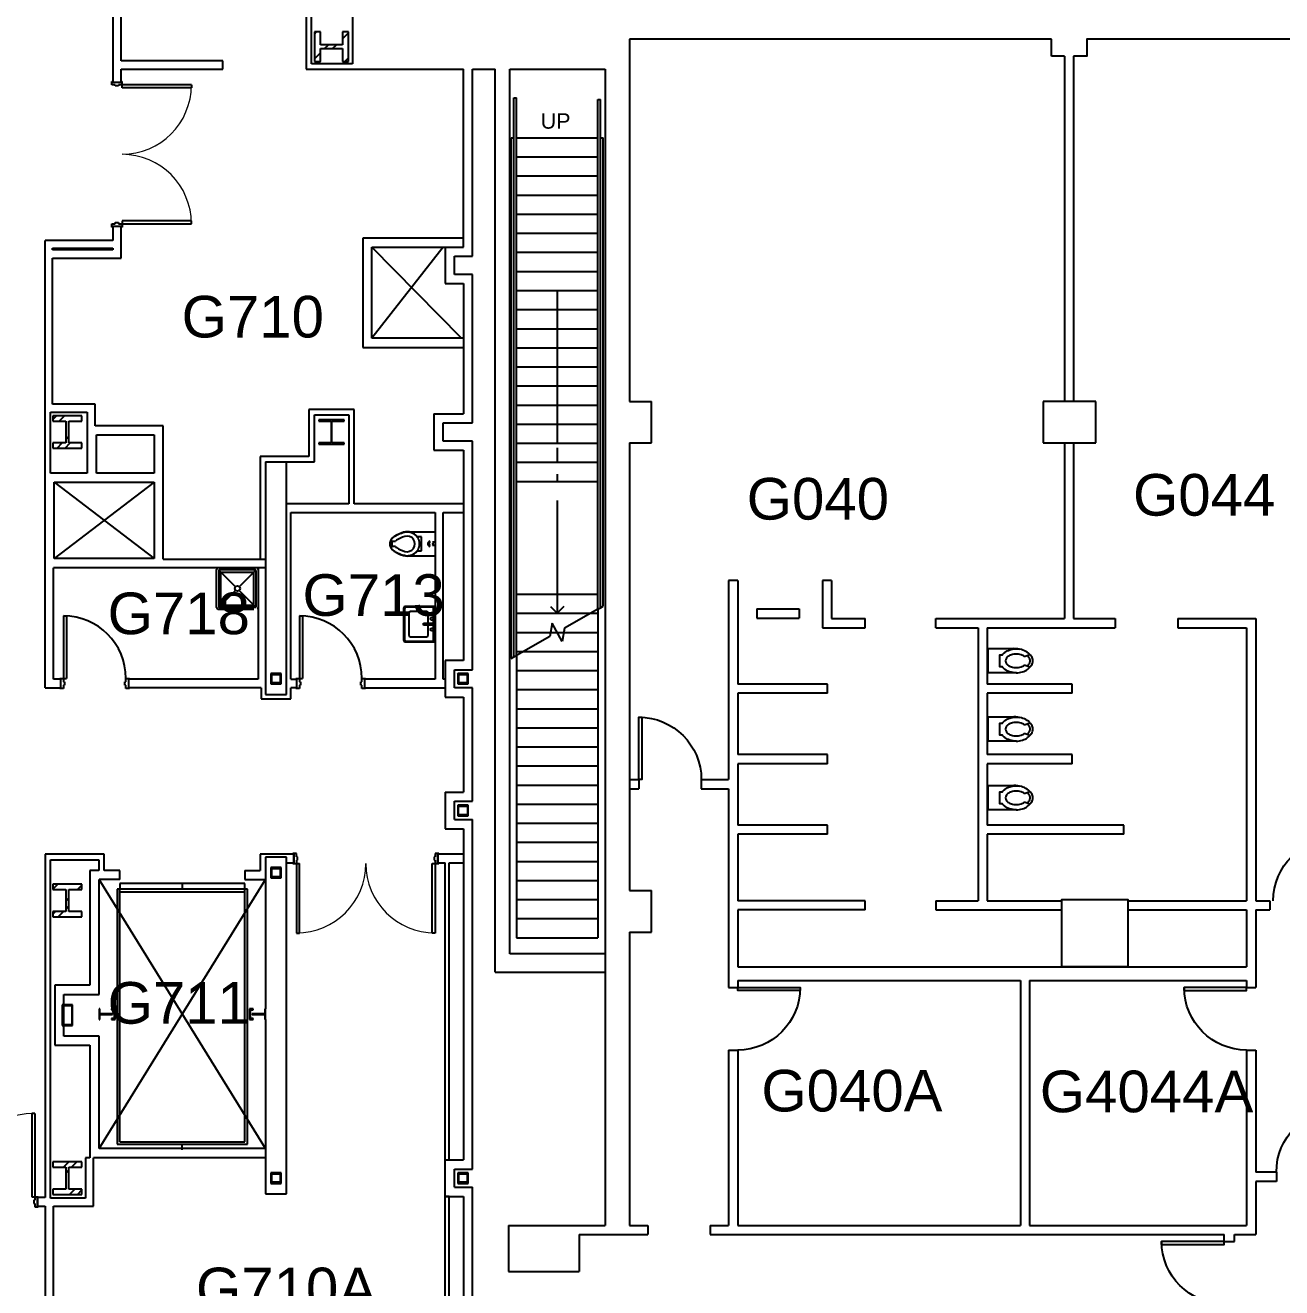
# Model space of a CAD drawing. Header units: inches. Extents: x -115 to 5677, y -261 to 4726.
# Drawn here: x 2094 to 2818, y 3264 to 3991 of the extents above; entities that cross this region are included whole.
import ezdxf

# ---------------------------------------------------------------- set-up
doc = ezdxf.new("R2010")
doc.units = ezdxf.units.IN
doc.header["$LTSCALE"] = 96
doc.header["$MEASUREMENT"] = 0
doc.layers.get('0').update_dxf_attribs({"linetype": 'CONTINUOUS'})
for name, color, linetype in [('A-ANNO-ROOM', 4, 'CONTINUOUS'), ('A-ANNO-TEXT', 4, 'CONTINUOUS'), ('A-COLS', 5, 'CONTINUOUS'), ('A-DOOR', 2, 'CONTINUOUS'), ('A-FLOR-EVTR', 1, 'CONTINUOUS'), ('A-FLOR-HRAL', 1, 'CONTINUOUS'), ('A-FLOR-PFIX', 2, 'CONTINUOUS'), ('A-FLOR-STRS', 2, 'CONTINUOUS'), ('A-SHAFT', 1, 'CONTINUOUS'), ('A-WALL-FULL', 6, 'CONTINUOUS')]:
    doc.layers.add(name, color=color, linetype=linetype)
doc.styles.add('AE-102i$0$Arial', font='arial.ttf', dxfattribs={"height": 8.851796})
doc.styles.add('ARIAL', font='arial.ttf')

# ---------------------------------------------------------------- blocks, each defined once
blk = doc.blocks.new('WC')
for p, q in [((-2.504894, -21.068753), (-2.504894, -21.068753)), ((-3.603083, -23.831759), (-3.603083, -23.831759))]:
    blk.add_line(p, q)
for points in [[(-6.93083, -16.399601, -0.022673), (-7, -14.875), (-7, 0), (-3.020761, 0), (0, 0), (3.020761, 0), (7, 0), (7, -14.875)], [(-6.937926, -16.211212, -0.074934), (-6.387938, -12.562014, -0.085426), (-4.920528, -9.670474, -0.066386), (-3.550098, -8.264603), (-3.550098, -6.711212), (3.449902, -6.711212), (3.449902, -8.264603, -0.066386), (4.820333, -9.670474, -0.085426), (6.287743, -12.562014, -0.111314), (6.709134, -17.991061)], [(3.991504, -23.722377, -0.562484), (3.158962, -23.529526), (2.424162, -21.300368, -0.238976), (2.492058, -20.853364, 0.08035), (3.421006, -18.976205, 0.074934), (3.837731, -16.211212, 0.074934), (3.421006, -13.446218, 0.085426), (2.414145, -11.462194, 0.066386), (1.597345, -10.624271, 0.330534), (-1.69754, -10.624271, 0.066386), (-2.51434, -11.462194, 0.085426), (-3.521201, -13.446218, 0.074934), (-3.937926, -16.211212, 0.074934), (-3.521201, -18.976205, 0.08035), (-2.592253, -20.853364, -0.238976), (-2.524357, -21.300368), (-3.250575, -23.503493, -0.549653), (-4.069149, -23.710095)], [(0, -25.75, 0.143932), (2.498761, -25.015482, 0.107177), (4.949747, -22.564786, 0.077997), (6.431696, -19.212481, 0.065232), (7, -14.875)], [(-4.023967, -23.748064, 0.06085), (-2.498761, -25.015482, 0.143932), (0, -25.75)], [(-2.976493, -22.67201, 0.063273), (-1.687041, -23.754089, 0.143932), (0, -24.25)], [(0, -24.25, 0.143932), (1.687041, -23.754089, 0.059203), (2.902316, -22.750942)]]:
    blk.add_lwpolyline(points, format="xyb")
for centre, radius, start, end in [((5.443363, -16.211212), 12.38129, 180, 197.141641), ((2.746106, -17.043143), 9.558648, 197.141641, 216.672481), ((1.035634, -18.316811), 7.426057, 216.672481, 226.574161)]:
    blk.add_arc(centre, radius, start, end)
blk = doc.blocks.new('*U15')
for p, q in [((0, 0), (0, 0)), ((-36, 0), (-36, 0))]:
    blk.add_line(p, q)
blk.add_lwpolyline([(0, 0), (0, -36), (-1.75, -36), (-1.75, 0)], close=True)
blk.add_arc((0, 0), 36, 180, 270)
blk = doc.blocks.new('*U19')
for p, q in [((0, 0), (0, 0)), ((-36, 0), (-36, 0))]:
    blk.add_line(p, q)
blk.add_lwpolyline([(0, 0), (0, 36), (-1.75, 36), (-1.75, 0)], close=True)
blk.add_arc((0, 0), 36, 90, 180)
blk = doc.blocks.new('*U33')
for p, q in [((0, 0), (0, 0)), ((-36, 0), (-36, 0))]:
    blk.add_line(p, q)
blk.add_lwpolyline([(0, 0), (0, -36), (-1.75, -36), (-1.75, 0)], close=True)
blk.add_arc((0, 0), 36, 180, 270)
blk = doc.blocks.new('*U20')
for p, q in [((0, 0), (0, 0)), ((36, 0), (36, 0))]:
    blk.add_line(p, q)
blk.add_lwpolyline([(0, 0), (0, -36), (1.75, -36), (1.75, 0)], close=True)
blk.add_arc((0, 0), 36, 270, 0)

msp = doc.modelspace()

# ---------------------------------------------------------------- hatches: boundary and pattern name
at = {"layer": 'A-COLS'}
h = msp.add_hatch(dxfattribs=at)
h.set_pattern_fill('FP_134', color=256, angle=-90, style=0, pattern_type=2)
h.set_pattern_definition([(45, (-0.0003, 0.75), (-9.503515, 9.503515), []), (45, (-0.0003, 15.15), (-9.503515, 9.503515), [])])
h.paths.add_polyline_path([(2280.38, 3970.58), (2280.38, 3987.58), (2276.88, 3987.58), (2276.88, 3980.17), (2264.28, 3980.17), (2264.28, 3987.58), (2260.78, 3987.58), (2260.78, 3970.58), (2264.28, 3970.58), (2264.28, 3977.98), (2276.88, 3977.98), (2276.88, 3970.58)], flags=0)
h = msp.add_hatch(dxfattribs=at)
h.set_pattern_fill('FP_125', color=256, style=0, pattern_type=2)
h.set_pattern_definition([(45, (-0.0003, 0.75), (-9.503515, 9.503515), []), (45, (-0.0003, 15.15), (-9.503515, 9.503515), [])])
h.paths.add_polyline_path([(2112.12, 3747.73), (2126.68, 3747.73), (2126.68, 3750.77), (2119.27, 3750.77), (2119.27, 3763.39), (2126.68, 3763.39), (2126.68, 3766.43), (2109.98, 3766.43), (2109.98, 3763.39), (2117.39, 3763.39), (2117.39, 3750.77), (2109.98, 3750.77), (2109.98, 3747.73), (2110.45, 3747.73)], flags=0)
h = msp.add_hatch(dxfattribs=at)
h.set_pattern_fill('FP_124', color=256, style=0, pattern_type=2)
h.set_pattern_definition([(45, (-0.0003, 0.75), (-9.503515, 9.503515), []), (45, (-0.0003, 15.15), (-9.503515, 9.503515), [])])
h.paths.add_polyline_path([(2109.98, 3477.73), (2126.68, 3477.73), (2126.68, 3480.77), (2119.27, 3480.77), (2119.27, 3493.39), (2126.68, 3493.39), (2126.68, 3496.43), (2109.98, 3496.43), (2109.98, 3493.39), (2117.39, 3493.39), (2117.39, 3480.77), (2109.98, 3480.77)], flags=0)
h = msp.add_hatch(dxfattribs=at)
h.set_pattern_fill('FP_131', color=256, style=0, pattern_type=2)
h.set_pattern_definition([(45, (-0.0003, 0.75), (-9.503515, 9.503515), []), (45, (-0.0003, 15.15), (-9.503515, 9.503515), [])])
h.paths.add_polyline_path([(2126.68, 3317.73), (2126.68, 3320.77), (2119.27, 3320.77), (2119.27, 3333.39), (2126.68, 3333.41), (2126.68, 3336.43), (2109.98, 3336.43), (2109.98, 3333.39), (2117.39, 3333.39), (2117.39, 3320.77), (2109.98, 3320.77), (2109.98, 3317.73), (2118.77, 3317.73)], flags=0)

# ---------------------------------------------------------------- linework, layer by layer
at = {"layer": 'A-ANNO-TEXT'}
for p, q in [((2400.58, 3838.61), (2400.58, 3750.61)), ((2400.58, 3747.86), (2400.58, 3739.61)), ((2400.58, 3732.74), (2400.58, 3728.61)), ((2400.58, 3717.61), (2400.58, 3652.61)), ((2396.69, 3656.5), (2400.58, 3652.61)), ((2404.47, 3656.5), (2400.58, 3652.61))]:
    msp.add_line(p, q, dxfattribs=at)
at = {"layer": 'A-COLS'}
for p, q in [((2264.28, 3987.58), (2260.78, 3987.58)), ((2260.78, 3987.58), (2260.78, 3970.58)), ((2264.28, 3980.17), (2264.28, 3987.58)), ((2280.38, 3987.58), (2276.88, 3987.58)), ((2276.88, 3987.58), (2276.88, 3980.17)), ((2280.38, 3970.58), (2280.38, 3987.58)), ((2276.88, 3980.17), (2264.28, 3980.17)), ((2264.28, 3970.58), (2264.28, 3977.98)), ((2264.28, 3977.98), (2276.88, 3977.98)), ((2276.88, 3977.98), (2276.88, 3970.58)), ((2260.78, 3970.58), (2264.28, 3970.58)), ((2276.88, 3970.58), (2280.38, 3970.58)), ((2126.68, 3766.43), (2109.98, 3766.43)), ((2109.98, 3766.43), (2109.98, 3763.39)), ((2109.98, 3763.39), (2117.39, 3763.39)), ((2117.39, 3763.39), (2117.39, 3750.77)), ((2119.27, 3750.77), (2119.27, 3763.39)), ((2119.27, 3763.39), (2126.68, 3763.39)), ((2126.68, 3763.39), (2126.68, 3766.43)), ((2277.84, 3764.09), (2263.32, 3764.09)), ((2263.32, 3764.09), (2263.32, 3763.38)), ((2263.32, 3763.38), (2270.36, 3763.38)), ((2265.68, 3763.38), (2266.39, 3764.09)), ((2270.36, 3763.38), (2270.36, 3750.78)), ((2270.8, 3750.78), (2270.8, 3763.38)), ((2270.8, 3763.38), (2277.84, 3763.38)), ((2277.84, 3763.38), (2277.84, 3764.09)), ((2117.39, 3750.77), (2109.98, 3750.77)), ((2109.98, 3750.77), (2109.98, 3747.73)), ((2109.98, 3747.73), (2126.68, 3747.73)), ((2126.68, 3750.77), (2119.27, 3750.77)), ((2126.68, 3747.73), (2126.68, 3750.77)), ((2270.36, 3750.78), (2263.32, 3750.78)), ((2263.32, 3750.78), (2263.32, 3750.07)), ((2263.32, 3750.07), (2277.84, 3750.07)), ((2266.77, 3750.07), (2267.48, 3750.78)), ((2270.36, 3753.66), (2270.8, 3754.1)), ((2277.84, 3750.78), (2270.8, 3750.78)), ((2271.38, 3750.07), (2272.09, 3750.78)), ((2277.84, 3750.07), (2277.84, 3750.78)), ((2241.58, 3617.84), (2235.58, 3617.84)), ((2235.58, 3617.84), (2235.58, 3611.84)), ((2236.16, 3612.43), (2236.16, 3617.26)), ((2236.16, 3617.26), (2241, 3617.26)), ((2241, 3617.26), (2241, 3612.43)), ((2241.58, 3611.84), (2241.58, 3617.84)), ((2343.33, 3617.55), (2343.62, 3617.84)), ((2349.33, 3617.84), (2343.33, 3617.84)), ((2343.33, 3617.84), (2343.33, 3611.84)), ((2343.91, 3612.43), (2343.91, 3617.26)), ((2343.91, 3617.26), (2348.75, 3617.26)), ((2347.65, 3617.26), (2348.23, 3617.84)), ((2348.75, 3617.26), (2348.75, 3612.43)), ((2349.33, 3611.84), (2349.33, 3617.84)), ((2235.58, 3611.84), (2241.58, 3611.84)), ((2241, 3612.43), (2236.16, 3612.43)), ((2343.33, 3612.94), (2343.91, 3613.52)), ((2343.33, 3611.84), (2349.33, 3611.84)), ((2348.75, 3612.43), (2343.91, 3612.43)), ((2343.33, 3541.52), (2343.73, 3541.93)), ((2349.33, 3541.93), (2343.33, 3541.93)), ((2343.33, 3541.93), (2343.33, 3535.93)), ((2343.33, 3536.91), (2343.79, 3537.38)), ((2343.79, 3536.39), (2343.79, 3541.46)), ((2343.79, 3541.46), (2348.86, 3541.46)), ((2348.86, 3536.39), (2343.79, 3536.39)), ((2347.88, 3541.46), (2348.34, 3541.93)), ((2348.86, 3541.46), (2348.86, 3536.39)), ((2349.33, 3535.93), (2349.33, 3541.93)), ((2343.33, 3535.93), (2349.33, 3535.93)), ((2241.58, 3506.08), (2235.58, 3506.08)), ((2235.58, 3506.08), (2235.58, 3500.08)), ((2235.58, 3500.08), (2241.58, 3500.08)), ((2236.16, 3500.66), (2236.16, 3505.5)), ((2236.16, 3505.5), (2241, 3505.5)), ((2241, 3500.66), (2236.16, 3500.66)), ((2241, 3505.5), (2241, 3500.66)), ((2241.58, 3500.08), (2241.58, 3506.08)), ((2126.68, 3496.43), (2109.98, 3496.43)), ((2109.98, 3496.43), (2109.98, 3493.39)), ((2109.98, 3493.39), (2117.39, 3493.39)), ((2117.39, 3493.39), (2117.39, 3480.77)), ((2119.27, 3480.77), (2119.27, 3493.39)), ((2119.27, 3493.39), (2126.68, 3493.39)), ((2126.68, 3493.39), (2126.68, 3496.43)), ((2117.39, 3480.77), (2109.98, 3480.77)), ((2109.98, 3480.77), (2109.98, 3477.73)), ((2109.98, 3477.73), (2126.68, 3477.73)), ((2126.68, 3480.77), (2119.27, 3480.77)), ((2126.68, 3477.73), (2126.68, 3480.77)), ((2121.33, 3426.96), (2115.33, 3426.96)), ((2115.33, 3426.96), (2115.33, 3414.96)), ((2118.87, 3426.5), (2119.34, 3426.96)), ((2121.33, 3414.96), (2121.33, 3426.96)), ((2115.79, 3426.5), (2120.86, 3426.5)), ((2115.79, 3415.43), (2115.79, 3426.5)), ((2120.86, 3426.5), (2120.86, 3415.43)), ((2115.33, 3414.96), (2121.33, 3414.96)), ((2120.86, 3415.43), (2115.79, 3415.43)), ((2126.68, 3336.43), (2109.98, 3336.43)), ((2109.98, 3336.43), (2109.98, 3333.39)), ((2109.98, 3333.39), (2117.39, 3333.39)), ((2117.39, 3333.39), (2117.39, 3320.77)), ((2119.27, 3320.77), (2119.27, 3333.39)), ((2119.27, 3333.39), (2126.68, 3333.39)), ((2126.68, 3333.39), (2126.68, 3336.43)), ((2241.58, 3330.08), (2235.58, 3330.08)), ((2235.58, 3330.08), (2235.58, 3324.08)), ((2236.16, 3324.66), (2236.16, 3329.5)), ((2236.16, 3329.5), (2241, 3329.5)), ((2241, 3329.5), (2241, 3324.66)), ((2241.58, 3324.08), (2241.58, 3330.08)), ((2349.33, 3330.08), (2343.33, 3330.08)), ((2343.33, 3330.08), (2343.33, 3324.08)), ((2343.33, 3327.84), (2343.91, 3328.42)), ((2343.91, 3324.66), (2343.91, 3329.5)), ((2343.91, 3329.5), (2348.75, 3329.5)), ((2344.99, 3329.5), (2345.57, 3330.08)), ((2348.75, 3329.5), (2348.75, 3324.66)), ((2349.33, 3324.08), (2349.33, 3330.08)), ((2117.39, 3320.77), (2109.98, 3320.77)), ((2109.98, 3320.77), (2109.98, 3317.73)), ((2109.98, 3317.73), (2126.68, 3317.73)), ((2126.68, 3320.77), (2119.27, 3320.77)), ((2126.68, 3317.73), (2126.68, 3320.77)), ((2235.58, 3324.08), (2241.58, 3324.08)), ((2241, 3324.66), (2236.16, 3324.66)), ((2343.33, 3324.08), (2349.33, 3324.08)), ((2348.75, 3324.66), (2343.91, 3324.66))]:
    msp.add_line(p, q, dxfattribs=at)
at = {"layer": 'A-DOOR'}
for p, q in [((2143.95, 3957.08), (2143.95, 3959.08)), ((2143.95, 3959.08), (2144.45, 3959.08)), ((2144.45, 3959.08), (2144.45, 3958.58)), ((2144.45, 3958.58), (2149.33, 3958.58)), ((2149.33, 3959.08), (2149.83, 3959.08)), ((2149.33, 3958.58), (2149.33, 3959.08)), ((2149.83, 3955.33), (2149.83, 3959.08)), ((2145.89, 3957.08), (2143.95, 3957.08)), ((2145.89, 3956.46), (2145.89, 3957.08)), ((2147.89, 3956.46), (2145.89, 3956.46)), ((2147.89, 3957.08), (2147.89, 3956.46)), ((2189.83, 3957.08), (2147.89, 3957.08)), ((2189.83, 3955.33), (2149.83, 3955.33)), ((2189.83, 3957.08), (2189.83, 3955.33)), ((2189.83, 3878.83), (2149.83, 3878.83)), ((2149.83, 3878.83), (2149.83, 3875.08)), ((2189.83, 3877.08), (2189.83, 3878.83)), ((2143.95, 3877.08), (2145.89, 3877.08)), ((2143.95, 3875.08), (2143.95, 3877.08)), ((2144.45, 3875.08), (2143.95, 3875.08)), ((2144.45, 3875.58), (2144.45, 3875.08)), ((2149.33, 3875.58), (2144.45, 3875.58)), ((2145.89, 3877.7), (2147.89, 3877.7)), ((2145.89, 3877.08), (2145.89, 3877.7)), ((2147.89, 3877.7), (2147.89, 3877.08)), ((2147.89, 3877.08), (2189.83, 3877.08)), ((2149.33, 3875.08), (2149.33, 3875.58)), ((2149.83, 3875.08), (2149.33, 3875.08)), ((2116.08, 3651.08), (2117.83, 3651.08)), ((2116.08, 3651.08), (2116.08, 3613.14)), ((2117.83, 3651.08), (2117.83, 3615.08)), ((2252.08, 3651.08), (2253.83, 3651.08)), ((2252.08, 3651.08), (2252.08, 3613.14)), ((2253.83, 3651.08), (2253.83, 3615.08)), ((2114.08, 3615.08), (2117.83, 3615.08)), ((2114.08, 3614.58), (2114.08, 3615.08)), ((2114.58, 3614.58), (2114.08, 3614.58)), ((2114.08, 3609.7), (2114.58, 3609.7)), ((2114.08, 3609.2), (2114.08, 3609.7)), ((2116.08, 3609.2), (2114.08, 3609.2)), ((2114.58, 3609.7), (2114.58, 3614.58)), ((2116.08, 3613.14), (2116.7, 3613.14)), ((2116.08, 3611.14), (2116.08, 3609.2)), ((2116.7, 3611.14), (2116.08, 3611.14)), ((2116.7, 3613.14), (2116.7, 3611.14)), ((2151.45, 3613.14), (2152.08, 3613.14)), ((2151.45, 3611.14), (2151.45, 3613.14)), ((2152.08, 3611.14), (2151.45, 3611.14)), ((2152.08, 3615.08), (2154.08, 3615.08)), ((2152.08, 3613.14), (2152.08, 3615.08)), ((2152.08, 3609.2), (2152.08, 3611.14)), ((2154.08, 3609.2), (2152.08, 3609.2)), ((2153.58, 3614.58), (2153.58, 3609.7)), ((2154.08, 3614.58), (2153.58, 3614.58)), ((2153.58, 3609.7), (2154.08, 3609.7)), ((2154.08, 3615.08), (2154.08, 3614.58)), ((2154.08, 3609.7), (2154.08, 3609.2)), ((2250.08, 3615.08), (2253.83, 3615.08)), ((2250.08, 3614.58), (2250.08, 3615.08)), ((2250.58, 3614.58), (2250.08, 3614.58)), ((2250.08, 3609.7), (2250.58, 3609.7)), ((2250.08, 3609.2), (2250.08, 3609.7)), ((2252.08, 3609.2), (2250.08, 3609.2)), ((2250.58, 3609.7), (2250.58, 3614.58)), ((2252.08, 3613.14), (2252.7, 3613.14)), ((2252.08, 3611.14), (2252.08, 3609.2)), ((2252.7, 3611.14), (2252.08, 3611.14)), ((2252.7, 3613.14), (2252.7, 3611.14)), ((2287.45, 3613.14), (2288.08, 3613.14)), ((2287.45, 3611.14), (2287.45, 3613.14)), ((2288.08, 3611.14), (2287.45, 3611.14)), ((2288.08, 3615.08), (2290.08, 3615.08)), ((2288.08, 3613.14), (2288.08, 3615.08)), ((2288.08, 3609.2), (2288.08, 3611.14)), ((2290.08, 3609.2), (2288.08, 3609.2)), ((2289.58, 3614.58), (2289.58, 3609.7)), ((2290.08, 3614.58), (2289.58, 3614.58)), ((2289.58, 3609.7), (2290.08, 3609.7)), ((2290.08, 3615.08), (2290.08, 3614.58)), ((2290.08, 3609.7), (2290.08, 3609.2)), ((2248.33, 3514.2), (2248.33, 3513.7)), ((2250.33, 3514.2), (2248.33, 3514.2)), ((2250.33, 3512.26), (2250.33, 3514.2)), ((2332.33, 3514.2), (2330.33, 3514.2)), ((2330.33, 3514.2), (2330.33, 3512.26)), ((2332.33, 3513.7), (2332.33, 3514.2)), ((2248.33, 3513.7), (2248.83, 3513.7)), ((2248.83, 3508.83), (2248.33, 3508.83)), ((2248.33, 3508.83), (2248.33, 3508.33)), ((2248.33, 3508.33), (2252.08, 3508.33)), ((2248.83, 3513.7), (2248.83, 3508.83)), ((2250.95, 3512.26), (2250.33, 3512.26)), ((2250.33, 3510.26), (2250.33, 3468.33)), ((2250.33, 3510.26), (2250.95, 3510.26)), ((2250.95, 3510.26), (2250.95, 3512.26)), ((2252.08, 3468.33), (2252.08, 3508.33)), ((2328.58, 3508.33), (2332.33, 3508.33)), ((2328.58, 3468.33), (2328.58, 3508.33)), ((2330.33, 3512.26), (2329.7, 3512.26)), ((2329.7, 3512.26), (2329.7, 3510.26)), ((2329.7, 3510.26), (2330.33, 3510.26)), ((2330.33, 3510.26), (2330.33, 3468.33)), ((2331.83, 3508.83), (2331.83, 3513.7)), ((2331.83, 3513.7), (2332.33, 3513.7)), ((2332.33, 3508.83), (2331.83, 3508.83)), ((2332.33, 3508.33), (2332.33, 3508.83)), ((2250.33, 3468.33), (2252.08, 3468.33)), ((2330.33, 3468.33), (2328.58, 3468.33)), ((2097.83, 3364.33), (2097.83, 3316.33)), ((2099.58, 3364.33), (2097.83, 3364.33)), ((2099.58, 3364.33), (2099.58, 3314.39)), ((2097.83, 3316.33), (2101.58, 3316.33)), ((2099.58, 3314.39), (2098.96, 3314.39)), ((2098.96, 3314.39), (2098.96, 3312.39)), ((2098.96, 3312.39), (2099.58, 3312.39)), ((2099.58, 3312.39), (2099.58, 3310.45)), ((2099.58, 3310.45), (2101.58, 3310.45)), ((2101.08, 3310.95), (2101.08, 3315.83)), ((2101.08, 3315.83), (2101.58, 3315.83)), ((2101.58, 3310.95), (2101.08, 3310.95)), ((2101.58, 3315.83), (2101.58, 3316.33)), ((2101.58, 3310.45), (2101.58, 3310.95))]:
    msp.add_line(p, q, dxfattribs=at)
at = {"layer": 'A-DOOR', "lineweight": 9}
for centre, radius, start, end in [((2149.83, 3957.08), 40, 270, 0), ((2149.83, 3877.08), 40, 0, 90), ((2116.08, 3615.08), 36, 0, 90), ((2252.08, 3615.08), 36, 0, 90), ((2250.33, 3508.33), 40, 270, 0), ((2330.33, 3508.33), 40, 180, 270), ((2099.58, 3316.33), 48, 90, 180)]:
    msp.add_arc(centre, radius, start, end, dxfattribs=at)
at = {"layer": 'A-DOOR'}
for centre in [(2116.08, 3615.08), (2252.08, 3615.08)]:
    msp.add_arc(centre, 36, 0, 90, dxfattribs=at)
at = {"layer": 'A-FLOR-EVTR'}
for p, q in [((2232.58, 3344.08), (2136.58, 3499.08)), ((2136.58, 3344.08), (2232.58, 3499.08)), ((2222.08, 3493.58), (2147.08, 3493.58)), ((2147.08, 3493.58), (2147.08, 3346.58)), ((2220.58, 3496.83), (2148.58, 3496.83)), ((2148.58, 3496.83), (2148.58, 3493.83)), ((2148.58, 3493.83), (2220.58, 3493.83)), ((2148.58, 3348.08), (2148.58, 3493.58)), ((2184.58, 3496.83), (2184.58, 3493.83)), ((2220.58, 3493.83), (2220.58, 3496.83)), ((2220.58, 3348.08), (2220.58, 3493.58)), ((2222.08, 3346.58), (2222.08, 3493.58)), ((2148.58, 3492.08), (2220.58, 3492.08)), ((2137.08, 3424.58), (2136.58, 3424.58)), ((2136.58, 3424.58), (2136.58, 3418.58)), ((2137.08, 3421.83), (2137.08, 3424.58)), ((2144.33, 3421.83), (2137.08, 3421.83)), ((2137.08, 3418.58), (2137.08, 3421.33)), ((2137.08, 3421.33), (2144.33, 3421.33)), ((2145.83, 3424.58), (2143.83, 3424.58)), ((2143.83, 3424.58), (2143.83, 3424.08)), ((2143.83, 3424.08), (2145.33, 3424.08)), ((2144.33, 3421.33), (2144.33, 3421.83)), ((2145.33, 3424.08), (2145.33, 3419.08)), ((2145.83, 3418.58), (2145.83, 3424.58)), ((2225.33, 3424.58), (2223.33, 3424.58)), ((2223.33, 3424.58), (2223.33, 3418.58)), ((2223.83, 3419.08), (2223.83, 3424.08)), ((2223.83, 3424.08), (2225.33, 3424.08)), ((2232.08, 3421.83), (2224.83, 3421.83)), ((2224.83, 3421.83), (2224.83, 3421.33)), ((2224.83, 3421.33), (2232.08, 3421.33)), ((2225.33, 3424.08), (2225.33, 3424.58)), ((2232.58, 3424.58), (2232.08, 3424.58)), ((2232.08, 3424.58), (2232.08, 3421.83)), ((2232.08, 3421.33), (2232.08, 3418.58)), ((2232.58, 3418.58), (2232.58, 3424.58)), ((2136.58, 3418.58), (2137.08, 3418.58)), ((2145.33, 3419.08), (2143.83, 3419.08)), ((2143.83, 3419.08), (2143.83, 3418.58)), ((2143.83, 3418.58), (2145.83, 3418.58)), ((2223.33, 3418.58), (2225.33, 3418.58)), ((2225.33, 3419.08), (2223.83, 3419.08)), ((2225.33, 3418.58), (2225.33, 3419.08)), ((2232.08, 3418.58), (2232.58, 3418.58)), ((2148.58, 3348.08), (2220.58, 3348.08)), ((2147.08, 3346.58), (2222.08, 3346.58)), ((2184.58, 3343.33), (2184.58, 3346.33))]:
    msp.add_line(p, q, dxfattribs=at)
at = {"layer": 'A-FLOR-HRAL'}
for p, q in [((2375.58, 3949.61), (2377.08, 3949.61)), ((2375.58, 3627.46), (2375.58, 3949.61)), ((2377.08, 3628.31), (2377.08, 3949.61)), ((2424.08, 3948.61), (2425.58, 3948.61)), ((2424.08, 3654.91), (2424.08, 3948.61)), ((2425.58, 3655.76), (2425.58, 3948.61)), ((2424.08, 3654.91), (2425.58, 3655.76)), ((2375.58, 3627.46), (2377.08, 3628.31))]:
    msp.add_line(p, q, dxfattribs=at)
at = {"layer": 'A-FLOR-PFIX'}
for p, q in [((2314.13, 3699.58), (2330.33, 3699.58)), ((2322.38, 3696.58), (2319.87, 3696.58)), ((2322.38, 3688.58), (2322.38, 3696.58)), ((2304.56, 3694.08), (2307.33, 3694.08)), ((2307.33, 3691.08), (2304.56, 3691.08)), ((2330.33, 3693.58), (2328.82, 3693.58)), ((2330.33, 3691.58), (2328.82, 3691.58)), ((2330.33, 3685.58), (2314.13, 3685.58)), ((2319.87, 3688.58), (2322.38, 3688.58)), ((2204.33, 3655.83), (2204.33, 3677.83)), ((2205.58, 3677.33), (2205.58, 3656.33)), ((2205.65, 3677.5), (2215.27, 3667.89)), ((2226.83, 3677.58), (2205.83, 3677.58)), ((2206.71, 3676.37), (2225.95, 3676.37)), ((2206.79, 3657.16), (2206.79, 3676.45)), ((2217.39, 3667.89), (2227, 3677.5)), ((2225.87, 3657.16), (2225.87, 3676.45)), ((2227.08, 3656.33), (2227.08, 3677.33)), ((2205.65, 3656.15), (2215.27, 3665.77)), ((2227, 3656.15), (2217.39, 3665.77)), ((2225.83, 3654.83), (2205.33, 3654.83)), ((2205.83, 3656.08), (2226.83, 3656.08)), ((2206.66, 3657.29), (2225.99, 3657.29)), ((2312.08, 3655.58), (2312.08, 3637.08)), ((2312.58, 3655.08), (2312.58, 3637.58)), ((2330.33, 3656.58), (2313.08, 3656.58)), ((2329.33, 3656.08), (2313.58, 3656.08)), ((2315.08, 3652.58), (2315.08, 3640.08)), ((2325.33, 3653.58), (2316.08, 3653.58)), ((2326.33, 3646.95), (2326.33, 3652.58)), ((2329.33, 3636.58), (2329.33, 3656.08)), ((2323.65, 3646.95), (2328.87, 3646.95)), ((2323.65, 3645.7), (2323.65, 3646.95)), ((2328.87, 3645.7), (2323.65, 3645.7)), ((2326.33, 3640.08), (2326.33, 3645.7)), ((2328.87, 3646.95), (2328.87, 3645.7)), ((2316.08, 3639.08), (2325.33, 3639.08)), ((2313.08, 3636.08), (2330.33, 3636.08)), ((2313.58, 3636.58), (2329.33, 3636.58))]:
    msp.add_line(p, q, dxfattribs=at)
at = {"layer": 'A-FLOR-PFIX', "flags": 128}
for points in [[(2304.33, 3692.58), (2304.33, 3692.78), (2304.34, 3692.98), (2304.36, 3693.18), (2304.39, 3693.37), (2304.43, 3693.57), (2304.47, 3693.77), (2304.52, 3693.96), (2304.58, 3694.15), (2304.65, 3694.34), (2304.72, 3694.52), (2304.8, 3694.71), (2304.89, 3694.89), (2304.99, 3695.06), (2305.09, 3695.23), (2305.2, 3695.4), (2305.32, 3695.56), (2305.44, 3695.72), (2305.57, 3695.87), (2305.7, 3696.02), (2305.84, 3696.16), (2305.99, 3696.3), (2306.14, 3696.43), (2306.3, 3696.56), (2306.46, 3696.67), (2306.63, 3696.78), (2306.69, 3696.83)], [(2306.69, 3696.83), (2307.48, 3697.3), (2308.29, 3697.73), (2309.12, 3698.14), (2309.96, 3698.51), (2310.82, 3698.84), (2311.69, 3699.15), (2312.07, 3699.27)], [(2312.07, 3699.27), (2312.34, 3699.35), (2312.62, 3699.41), (2312.89, 3699.47), (2313.17, 3699.51), (2313.45, 3699.54), (2313.72, 3699.57), (2314, 3699.58), (2314.28, 3699.58), (2314.56, 3699.56), (2314.84, 3699.54), (2315.12, 3699.51), (2315.4, 3699.46), (2315.67, 3699.4), (2315.94, 3699.34), (2316.21, 3699.26), (2316.48, 3699.17), (2316.74, 3699.07), (2317, 3698.96), (2317.25, 3698.84), (2317.5, 3698.71), (2317.74, 3698.57), (2317.98, 3698.42), (2318.21, 3698.26), (2318.43, 3698.1), (2318.65, 3697.92), (2318.86, 3697.73), (2319.06, 3697.54), (2319.26, 3697.34), (2319.44, 3697.13), (2319.62, 3696.91), (2319.79, 3696.69), (2319.95, 3696.46), (2320.1, 3696.22), (2320.24, 3695.98), (2320.37, 3695.74), (2320.49, 3695.48), (2320.61, 3695.23), (2320.71, 3694.97), (2320.8, 3694.7), (2320.88, 3694.43), (2320.94, 3694.16), (2321, 3693.89), (2321.05, 3693.61), (2321.08, 3693.33), (2321.11, 3693.05), (2321.12, 3692.77), (2321.12, 3692.63)], [(2306.69, 3688.33), (2306.53, 3688.44), (2306.36, 3688.55), (2306.2, 3688.67), (2306.05, 3688.8), (2305.9, 3688.94), (2305.76, 3689.08), (2305.62, 3689.22), (2305.49, 3689.37), (2305.36, 3689.53), (2305.25, 3689.69), (2305.13, 3689.85), (2305.03, 3690.02), (2304.93, 3690.2), (2304.84, 3690.38), (2304.75, 3690.56), (2304.68, 3690.74), (2304.61, 3690.93), (2304.54, 3691.12), (2304.49, 3691.31), (2304.44, 3691.51), (2304.4, 3691.7), (2304.37, 3691.9), (2304.35, 3692.1), (2304.34, 3692.3), (2304.33, 3692.5), (2304.33, 3692.58)], [(2321.12, 3692.5), (2321.12, 3692.3), (2321.1, 3692.02), (2321.08, 3691.74), (2321.04, 3691.46), (2320.99, 3691.19), (2320.93, 3690.91), (2320.85, 3690.64), (2320.77, 3690.38), (2320.68, 3690.11), (2320.57, 3689.85), (2320.46, 3689.6), (2320.33, 3689.34), (2320.2, 3689.1), (2320.06, 3688.86), (2319.9, 3688.62), (2319.74, 3688.4), (2319.57, 3688.18), (2319.39, 3687.96), (2319.2, 3687.75), (2319, 3687.56), (2318.8, 3687.36), (2318.59, 3687.18), (2318.37, 3687.01), (2318.14, 3686.84), (2317.91, 3686.69), (2317.67, 3686.54), (2317.42, 3686.4), (2317.18, 3686.28), (2316.92, 3686.16), (2316.66, 3686.05), (2316.4, 3685.96), (2316.13, 3685.87), (2315.86, 3685.8), (2315.59, 3685.73), (2315.32, 3685.68), (2315.04, 3685.64), (2314.76, 3685.61), (2314.48, 3685.59), (2314.2, 3685.58), (2313.92, 3685.58), (2313.64, 3685.59), (2313.36, 3685.62), (2313.09, 3685.65), (2312.81, 3685.7), (2312.54, 3685.76), (2312.26, 3685.83), (2312.07, 3685.88)], [(2312.07, 3685.88), (2311.2, 3686.17), (2310.34, 3686.49), (2309.49, 3686.85), (2308.66, 3687.24), (2307.84, 3687.66), (2307.04, 3688.12), (2306.69, 3688.33)]]:
    msp.add_lwpolyline(points, dxfattribs=at)
at = {"layer": 'A-FLOR-PFIX'}
for centre, radius in [((2216.33, 3666.83), 1.5), ((2328.33, 3649.45), 0.75), ((2328.33, 3643.2), 0.75)]:
    msp.add_circle(centre, radius, dxfattribs=at)
for centre, radius, start, end in [((2309.33, 3692.58), 5, 121.80046, 238.19954), ((2318.81, 3677.28), 23, 107.03528, 121.80046), ((2318.81, 3677.28), 20.5, 107.03528, 121.80046), ((2314.13, 3692.58), 7, 34.8499, 107.03528), ((2314.13, 3692.58), 4.5, 252.96472, 107.03526), ((2309.33, 3692.58), 4, 157.77746, 202.22254), ((2309.33, 3692.58), 2.5, 121.80046, 143.1301), ((2309.33, 3692.58), 2.5, 216.8699, 238.19954), ((2318.81, 3707.88), 20.5, 238.19954, 252.96472), ((2327.55, 3692.58), 1.5, 98.82675, 260.89379), ((2327.55, 3692.58), 0.996, 103.51575, 256.57698), ((2327.55, 3692.58), 1.5, 332.11611, 27.88389), ((2318.81, 3707.88), 23, 238.19954, 252.96472), ((2314.13, 3692.58), 7, 252.96472, 325.1501), ((2312.62, 3686.58), 0.5, 270, 290), ((2205.33, 3677.83), 1, 90, 180), ((2205.83, 3677.33), 0.25, 90, 180), ((2206.79, 3676.37), 0.0812, 90, 180), ((2225.87, 3676.37), 0.0812, 0, 90), ((2226.83, 3677.33), 0.25, 0, 90), ((2227.33, 3677.83), 1, 0, 90), ((2205.33, 3655.83), 1, 180, 270), ((2205.83, 3656.33), 0.25, 180, 270), ((2206.79, 3657.29), 0.126, 180, 270), ((2225.87, 3657.29), 0.126, 270, 0), ((2226.83, 3656.33), 0.25, 270, 0), ((2227.33, 3655.83), 1, 300, 0), ((2313.08, 3655.58), 1, 90, 180), ((2313.58, 3655.08), 1, 90, 180), ((2316.08, 3652.58), 1, 90, 180), ((2325.33, 3652.58), 1, 0, 90), ((2316.08, 3640.08), 1, 180, 270), ((2325.33, 3640.08), 1, 270, 0), ((2313.08, 3637.08), 1, 180, 270), ((2313.58, 3637.58), 1, 180, 270)]:
    msp.add_arc(centre, radius, start, end, dxfattribs=at)
at = {"layer": 'A-FLOR-STRS'}
for p, q in [((2374.08, 3926.61), (2375.58, 3926.61)), ((2374.08, 3626.61), (2374.08, 3926.61)), ((2377.08, 3926.61), (2424.08, 3926.61)), ((2425.58, 3926.61), (2427.08, 3926.61)), ((2427.08, 3656.61), (2427.08, 3926.61)), ((2377.08, 3915.61), (2424.08, 3915.61)), ((2377.08, 3904.61), (2424.08, 3904.61)), ((2377.08, 3893.61), (2424.08, 3893.61)), ((2377.08, 3882.61), (2424.08, 3882.61)), ((2377.08, 3871.61), (2424.08, 3871.61)), ((2377.08, 3860.61), (2424.08, 3860.61)), ((2377.08, 3849.61), (2424.08, 3849.61)), ((2377.08, 3838.61), (2424.08, 3838.61)), ((2377.08, 3827.61), (2424.08, 3827.61)), ((2377.08, 3816.61), (2424.08, 3816.61)), ((2377.08, 3805.61), (2424.08, 3805.61)), ((2377.08, 3794.61), (2424.08, 3794.61)), ((2377.08, 3783.61), (2424.08, 3783.61)), ((2377.08, 3772.61), (2424.08, 3772.61)), ((2377.08, 3761.61), (2424.08, 3761.61)), ((2377.08, 3750.61), (2424.08, 3750.61)), ((2377.08, 3739.61), (2424.08, 3739.61)), ((2377.08, 3728.61), (2424.08, 3728.61)), ((2377.08, 3663.61), (2423.58, 3663.61)), ((2377.08, 3652.61), (2423.58, 3652.61)), ((2424.08, 3654.91), (2404.75, 3643.98)), ((2423.87, 3652.61), (2424.08, 3652.61)), ((2424.08, 3654.91), (2424.08, 3465.61)), ((2425.58, 3655.76), (2427.08, 3656.61)), ((2397.62, 3646.83), (2396.4, 3639.25)), ((2403.53, 3636.39), (2397.62, 3646.83)), ((2377.08, 3641.61), (2424.08, 3641.61)), ((2396.4, 3639.25), (2377.08, 3628.31)), ((2404.75, 3643.98), (2403.53, 3636.39)), ((2377.08, 3630.61), (2424.08, 3630.61)), ((2374.08, 3626.61), (2375.58, 3627.46)), ((2377.08, 3628.31), (2377.08, 3465.61)), ((2377.08, 3619.61), (2424.08, 3619.61)), ((2377.08, 3608.61), (2424.08, 3608.61)), ((2377.08, 3597.61), (2424.08, 3597.61)), ((2377.08, 3586.61), (2424.08, 3586.61)), ((2377.08, 3575.61), (2424.08, 3575.61)), ((2377.08, 3564.61), (2424.08, 3564.61)), ((2377.08, 3553.61), (2424.08, 3553.61)), ((2377.08, 3542.61), (2424.08, 3542.61)), ((2377.08, 3531.61), (2424.08, 3531.61)), ((2377.08, 3520.61), (2424.08, 3520.61)), ((2377.08, 3509.61), (2424.08, 3509.61)), ((2377.08, 3498.61), (2424.08, 3498.61)), ((2377.08, 3487.61), (2424.08, 3487.61)), ((2377.08, 3476.61), (2424.08, 3476.61)), ((2377.08, 3465.61), (2424.08, 3465.61))]:
    msp.add_line(p, q, dxfattribs=at)
at = {"layer": 'A-SHAFT'}
for p, q in [((2334.95, 3863.58), (2293.83, 3811.08)), ((2345.45, 3811.08), (2293.83, 3863.58)), ((2168.33, 3728.08), (2110.83, 3684.08)), ((2110.83, 3728.08), (2168.33, 3684.08))]:
    msp.add_line(p, q, dxfattribs=at)
at = {"layer": 'A-WALL-FULL'}
for p, q in [((2144.45, 4185.33), (2144.45, 3958.58)), ((2149.33, 3970.95), (2149.33, 4163.58)), ((2255.95, 4000.08), (2255.95, 3966.08)), ((2259.08, 3969.2), (2259.08, 3996.95)), ((2282.7, 3996.95), (2282.7, 3969.2)), ((2442.25, 3983.35), (2442.25, 3774.73)), ((2685.39, 3983.35), (2442.25, 3983.35)), ((2685.39, 3973.63), (2685.39, 3983.35)), ((2692.92, 3973.63), (2685.39, 3973.63)), ((2692.92, 3973.63), (2692.92, 3774.73)), ((2698.17, 3973.63), (2698.17, 3774.73)), ((2207.95, 3970.95), (2149.33, 3970.95)), ((2149.33, 3958.58), (2149.33, 3966.08)), ((2149.33, 3966.08), (2207.95, 3966.08)), ((2207.95, 3966.08), (2207.95, 3970.95)), ((2255.95, 3966.08), (2346.58, 3966.08)), ((2282.7, 3969.2), (2259.08, 3969.2)), ((2345.7, 3966.08), (2346.58, 3966.08)), ((2346.58, 3863.58), (2346.58, 3966.08)), ((2351.83, 3966.08), (2364.83, 3966.08)), ((2351.83, 3858.33), (2351.83, 3966.08)), ((2364.83, 3445.83), (2364.83, 3966.08)), ((2373.33, 3966.08), (2428.3, 3966.08)), ((2373.33, 3456.33), (2373.33, 3966.08)), ((2428.3, 3966.08), (2428.3, 3299.87)), ((2144.45, 3958.58), (2149.33, 3958.58)), ((2149.33, 3875.58), (2144.45, 3875.58)), ((2144.45, 3875.58), (2144.45, 3867.33)), ((2149.33, 3857.2), (2149.33, 3875.58)), ((2144.45, 3867.33), (2105.58, 3867.33)), ((2105.58, 3609.7), (2105.58, 3867.33)), ((2346.58, 3868.83), (2288.58, 3868.83)), ((2288.58, 3868.83), (2288.58, 3805.83)), ((2293.83, 3863.58), (2346.58, 3863.58)), ((2293.83, 3811.08), (2293.83, 3863.58)), ((2336.08, 3863.58), (2336.08, 3842.58)), ((2109.83, 3863.08), (2144.45, 3863.08)), ((2109.83, 3862.08), (2109.83, 3863.08)), ((2144.45, 3862.08), (2109.83, 3862.08)), ((2109.83, 3857.25), (2149.33, 3857.25)), ((2109.83, 3773.08), (2109.83, 3857.25)), ((2144.45, 3863.08), (2144.45, 3862.08)), ((2341.33, 3847.83), (2341.33, 3858.33)), ((2341.33, 3858.33), (2351.83, 3858.33)), ((2336.08, 3842.58), (2346.58, 3842.58)), ((2351.83, 3847.83), (2341.33, 3847.83)), ((2346.58, 3842.58), (2346.58, 3767.58)), ((2351.83, 3762.33), (2351.83, 3847.83)), ((2288.58, 3805.83), (2346.58, 3805.83)), ((2346.58, 3811.08), (2293.83, 3811.08)), ((2134.45, 3773.08), (2109.83, 3773.08)), ((2134.45, 3760.59), (2134.45, 3773.08)), ((2283.58, 3770.08), (2257.58, 3770.08)), ((2257.58, 3770.08), (2257.58, 3742.95)), ((2283.58, 3715.7), (2283.58, 3770.08)), ((2442.25, 3774.73), (2455.03, 3774.73)), ((2680.58, 3774.73), (2680.58, 3750.73)), ((2711.01, 3774.73), (2680.58, 3774.73)), ((2711.01, 3750.73), (2711.01, 3774.73)), ((2108.7, 3733.33), (2108.7, 3768.45)), ((2108.7, 3768.45), (2129.83, 3768.45)), ((2129.83, 3768.45), (2129.83, 3733.33)), ((2260.7, 3766.95), (2280.45, 3766.95)), ((2260.7, 3739.83), (2260.7, 3766.95)), ((2280.45, 3766.95), (2280.45, 3715.7)), ((2329.58, 3767.58), (2329.58, 3746.58)), ((2329.58, 3767.58), (2346.58, 3767.58)), ((2334.83, 3751.83), (2334.83, 3762.33)), ((2334.83, 3762.33), (2351.83, 3762.33)), ((2173.58, 3760.59), (2134.45, 3760.59)), ((2135.08, 3755.34), (2168.33, 3755.34)), ((2135.08, 3733.33), (2135.08, 3755.34)), ((2168.33, 3755.34), (2168.33, 3733.33)), ((2173.58, 3683.7), (2173.58, 3760.59)), ((2351.83, 3751.83), (2334.83, 3751.83)), ((2351.83, 3620.09), (2351.83, 3751.83)), ((2442.25, 3750.73), (2455.03, 3750.73)), ((2442.25, 3750.73), (2442.25, 3492.78)), ((2680.58, 3750.73), (2711.01, 3750.73)), ((2692.92, 3750.73), (2692.92, 3649.5)), ((2698.17, 3750.73), (2698.17, 3649.5)), ((2257.58, 3742.95), (2229.45, 3742.95)), ((2229.45, 3742.95), (2229.45, 3683.7)), ((2232.58, 3739.83), (2260.7, 3739.83)), ((2232.58, 3739.83), (2232.58, 3605.83)), ((2244.58, 3605.83), (2244.58, 3739.83)), ((2329.58, 3746.58), (2346.58, 3746.58)), ((2346.58, 3746.58), (2346.58, 3625.34)), ((2129.83, 3733.33), (2108.7, 3733.33)), ((2168.33, 3733.33), (2135.08, 3733.33)), ((2110.83, 3684.08), (2110.83, 3728.08)), ((2110.83, 3728.08), (2168.33, 3728.08)), ((2168.33, 3728.08), (2168.33, 3684.08)), ((2280.45, 3715.7), (2244.58, 3715.7)), ((2247.08, 3710.58), (2330.33, 3710.58)), ((2247.08, 3614.58), (2247.08, 3710.58)), ((2346.58, 3715.7), (2283.58, 3715.7)), ((2330.33, 3710.58), (2330.33, 3614.58)), ((2334.83, 3710.58), (2346.58, 3710.58)), ((2334.83, 3614.58), (2334.83, 3710.58)), ((2168.33, 3684.08), (2110.83, 3684.08)), ((2173.58, 3683.7), (2232.58, 3683.7)), ((2110.45, 3614.58), (2110.45, 3678.83)), ((2232.58, 3678.83), (2110.45, 3678.83)), ((2228.33, 3678.83), (2228.33, 3614.58)), ((2504.62, 3671.49), (2499.37, 3671.49)), ((2499.37, 3671.49), (2499.37, 3556.73)), ((2504.62, 3671.49), (2504.62, 3611.78)), ((2558.7, 3671.49), (2553.45, 3671.49)), ((2553.45, 3671.49), (2553.45, 3644.25)), ((2558.7, 3671.49), (2558.7, 3649.5)), ((2515.65, 3655.12), (2515.65, 3649.87)), ((2515.65, 3655.12), (2540.01, 3655.12)), ((2540.01, 3655.12), (2540.01, 3649.87)), ((2515.65, 3649.87), (2540.01, 3649.87)), ((2558.7, 3649.5), (2578.02, 3649.5)), ((2578.02, 3644.25), (2578.02, 3649.5)), ((2618.71, 3644.25), (2618.71, 3649.5)), ((2618.71, 3649.5), (2692.92, 3649.5)), ((2698.17, 3649.5), (2722.17, 3649.5)), ((2722.17, 3649.5), (2722.17, 3644.25)), ((2758.17, 3649.5), (2758.17, 3644.25)), ((2758.17, 3649.5), (2803.11, 3649.5)), ((2803.11, 3649.5), (2803.11, 3486.86)), ((2553.45, 3644.25), (2578.02, 3644.25)), ((2618.71, 3644.25), (2643.13, 3644.25)), ((2643.13, 3644.25), (2643.13, 3486.86)), ((2648.38, 3644.25), (2722.17, 3644.25)), ((2648.38, 3644.25), (2648.38, 3611.78)), ((2758.17, 3644.25), (2797.86, 3644.25)), ((2797.86, 3644.25), (2797.86, 3486.86)), ((2336.08, 3625.34), (2336.08, 3604.34)), ((2346.58, 3625.34), (2336.08, 3625.34)), ((2341.33, 3609.59), (2341.33, 3620.09)), ((2341.33, 3620.09), (2351.83, 3620.09)), ((2105.58, 3609.7), (2114.58, 3609.7)), ((2114.58, 3614.58), (2110.45, 3614.58)), ((2114.58, 3609.7), (2114.58, 3614.58)), ((2153.58, 3614.58), (2153.58, 3609.7)), ((2228.33, 3614.58), (2153.58, 3614.58)), ((2230.08, 3609.7), (2153.58, 3609.7)), ((2230.08, 3609.7), (2230.08, 3603.33)), ((2247.08, 3614.58), (2250.58, 3614.58)), ((2247.08, 3603.33), (2247.08, 3609.7)), ((2250.58, 3609.7), (2247.08, 3609.7)), ((2250.58, 3609.7), (2250.58, 3614.58)), ((2330.33, 3614.58), (2289.58, 3614.58)), ((2289.58, 3614.58), (2289.58, 3609.7)), ((2289.58, 3609.7), (2336.08, 3609.7)), ((2336.08, 3614.58), (2334.83, 3614.58)), ((2351.83, 3609.59), (2341.33, 3609.59)), ((2351.83, 3544.31), (2351.83, 3609.59)), ((2556.34, 3611.78), (2504.62, 3611.78)), ((2556.34, 3606.53), (2556.34, 3611.78)), ((2697.42, 3611.78), (2648.38, 3611.78)), ((2697.42, 3606.53), (2697.42, 3611.78)), ((2230.08, 3603.33), (2247.08, 3603.33)), ((2232.58, 3605.83), (2244.58, 3605.83)), ((2336.08, 3604.34), (2346.58, 3604.34)), ((2346.58, 3604.34), (2346.58, 3549.56)), ((2504.62, 3606.53), (2504.62, 3571.12)), ((2556.34, 3606.53), (2504.62, 3606.53)), ((2648.38, 3606.53), (2648.38, 3571.12)), ((2697.42, 3606.53), (2648.38, 3606.53)), ((2556.34, 3571.12), (2504.62, 3571.12)), ((2504.62, 3565.87), (2504.62, 3530.46)), ((2556.34, 3565.87), (2504.62, 3565.87)), ((2556.34, 3565.87), (2556.34, 3571.12)), ((2697.42, 3571.12), (2648.38, 3571.12)), ((2648.38, 3565.87), (2648.38, 3530.46)), ((2697.42, 3565.87), (2648.38, 3565.87)), ((2697.42, 3565.87), (2697.42, 3571.12)), ((2442.25, 3556.73), (2447.65, 3556.73)), ((2442.25, 3551.48), (2447.65, 3551.48)), ((2447.65, 3556.73), (2447.65, 3551.48)), ((2483.65, 3556.73), (2499.37, 3556.73)), ((2483.65, 3556.73), (2483.65, 3551.48)), ((2483.65, 3551.48), (2499.37, 3551.48)), ((2499.37, 3551.48), (2499.37, 3436.9)), ((2336.08, 3549.56), (2336.08, 3528.43)), ((2336.08, 3549.56), (2346.58, 3549.56)), ((2341.33, 3533.68), (2341.33, 3544.31)), ((2341.33, 3544.31), (2351.83, 3544.31)), ((2341.33, 3533.68), (2351.83, 3533.68)), ((2351.83, 3332.33), (2351.83, 3533.68)), ((2556.34, 3530.46), (2504.62, 3530.46)), ((2556.34, 3525.21), (2556.34, 3530.46)), ((2727.13, 3530.46), (2648.38, 3530.46)), ((2727.13, 3525.21), (2727.13, 3530.46)), ((2336.08, 3528.43), (2346.58, 3528.43)), ((2346.58, 3528.43), (2346.58, 3337.58)), ((2504.62, 3525.21), (2504.62, 3486.86)), ((2556.34, 3525.21), (2504.62, 3525.21)), ((2648.38, 3525.21), (2648.38, 3486.86)), ((2727.13, 3525.21), (2648.38, 3525.21)), ((2105.58, 3513.7), (2105.58, 3315.83)), ((2139.58, 3513.7), (2105.58, 3513.7)), ((2108.7, 3510.58), (2136.45, 3510.58)), ((2108.7, 3315.58), (2108.7, 3510.58)), ((2136.45, 3510.58), (2136.45, 3504.33)), ((2139.58, 3504.33), (2139.58, 3513.7)), ((2248.83, 3513.7), (2229.45, 3513.7)), ((2229.45, 3513.7), (2229.45, 3504.33)), ((2244.58, 3512.08), (2232.58, 3512.08)), ((2232.58, 3512.08), (2232.58, 3424.58)), ((2244.58, 3318.08), (2244.58, 3512.08)), ((2244.58, 3508.83), (2248.83, 3508.83)), ((2248.83, 3508.83), (2248.83, 3513.7)), ((2346.58, 3513.7), (2331.83, 3513.7)), ((2331.83, 3513.7), (2331.83, 3508.83)), ((2331.83, 3508.83), (2336.08, 3508.83)), ((2336.08, 3216.08), (2336.08, 3508.83)), ((2338.33, 3508.83), (2346.58, 3508.83)), ((2338.33, 3337.58), (2338.33, 3508.83)), ((2136.45, 3504.33), (2131.33, 3504.33)), ((2131.33, 3504.33), (2131.33, 3438.21)), ((2148.58, 3504.33), (2139.58, 3504.33)), ((2148.58, 3499.08), (2148.58, 3504.33)), ((2220.58, 3504.33), (2220.58, 3499.08)), ((2220.58, 3504.33), (2229.45, 3504.33)), ((2136.58, 3432.96), (2136.58, 3499.08)), ((2148.58, 3499.08), (2136.58, 3499.08)), ((2220.58, 3499.08), (2232.58, 3499.08)), ((2442.25, 3492.78), (2455.03, 3492.78)), ((2578.02, 3486.86), (2504.62, 3486.86)), ((2578.02, 3481.61), (2578.02, 3486.86)), ((2618.71, 3486.86), (2618.71, 3481.61)), ((2618.71, 3486.86), (2643.13, 3486.86)), ((2648.38, 3486.86), (2691.29, 3486.86)), ((2729.69, 3486.86), (2797.86, 3486.86)), ((2803.11, 3486.86), (2811.19, 3486.86)), ((2811.19, 3486.86), (2811.19, 3481.61)), ((2504.62, 3481.61), (2504.62, 3448.9)), ((2578.02, 3481.61), (2504.62, 3481.61)), ((2618.71, 3481.61), (2691.29, 3481.61)), ((2729.69, 3481.61), (2797.86, 3481.61)), ((2797.86, 3481.61), (2797.86, 3448.9)), ((2803.11, 3481.61), (2811.19, 3481.61)), ((2803.11, 3481.61), (2803.11, 3436.9)), ((2442.25, 3468.78), (2455.03, 3468.78)), ((2442.25, 3468.78), (2442.25, 3299.87)), ((2427.98, 3456.33), (2373.33, 3456.33)), ((2504.62, 3448.9), (2797.86, 3448.9)), ((2364.83, 3445.83), (2427.98, 3445.83)), ((2131.33, 3438.21), (2111.08, 3438.21)), ((2111.08, 3438.21), (2111.08, 3403.71)), ((2499.37, 3436.9), (2504.62, 3436.9)), ((2504.62, 3440.9), (2504.62, 3436.9)), ((2504.62, 3440.9), (2667.49, 3440.9)), ((2667.49, 3440.9), (2667.49, 3299.87)), ((2672.74, 3440.9), (2797.86, 3440.9)), ((2672.74, 3440.9), (2672.74, 3299.87)), ((2797.86, 3440.9), (2797.86, 3436.9)), ((2797.86, 3436.9), (2803.11, 3436.9)), ((2116.33, 3432.96), (2136.58, 3432.96)), ((2116.33, 3408.96), (2116.33, 3432.96)), ((2232.58, 3418.58), (2232.58, 3318.08)), ((2136.58, 3408.96), (2116.33, 3408.96)), ((2136.58, 3344.08), (2136.58, 3408.96)), ((2111.08, 3403.71), (2131.33, 3403.71)), ((2131.33, 3403.71), (2131.33, 3338.83)), ((2499.37, 3400.9), (2504.62, 3400.9)), ((2499.37, 3400.9), (2499.37, 3299.87)), ((2504.62, 3400.9), (2504.62, 3299.87)), ((2797.86, 3400.9), (2803.11, 3400.9)), ((2797.86, 3400.9), (2797.86, 3299.87)), ((2803.11, 3400.9), (2803.11, 3330.48)), ((2232.58, 3344.08), (2136.58, 3344.08)), ((2131.33, 3338.83), (2128.7, 3338.83)), ((2128.7, 3338.83), (2128.7, 3315.58)), ((2133.33, 3310.95), (2133.33, 3338.83)), ((2232.58, 3338.83), (2133.33, 3338.83)), ((2336.08, 3337.58), (2338.33, 3337.58)), ((2336.08, 3337.58), (2346.58, 3337.58)), ((2341.33, 3321.83), (2341.33, 3332.33)), ((2341.33, 3332.33), (2351.83, 3332.33)), ((2815.01, 3330.48), (2803.11, 3330.48)), ((2815.01, 3325.23), (2803.11, 3325.23)), ((2803.11, 3325.23), (2803.11, 3294.62)), ((2815.01, 3330.48), (2815.01, 3325.23)), ((2232.58, 3318.08), (2244.58, 3318.08)), ((2341.33, 3321.83), (2351.83, 3321.83)), ((2351.83, 3210.83), (2351.83, 3321.83)), ((2105.58, 3315.83), (2101.08, 3315.83)), ((2101.08, 3315.83), (2101.08, 3310.95)), ((2101.08, 3310.95), (2105.58, 3310.95)), ((2105.58, 3310.95), (2105.58, 3143.45)), ((2128.7, 3315.58), (2108.7, 3315.58)), ((2110.45, 3143.45), (2110.45, 3310.95)), ((2110.45, 3310.95), (2133.33, 3310.95)), ((2338.33, 3316.58), (2336.08, 3316.58)), ((2336.08, 3316.58), (2346.58, 3316.58)), ((2338.33, 3216.08), (2338.33, 3316.58)), ((2346.58, 3316.58), (2346.58, 3216.08)), ((2372.62, 3299.87), (2428.3, 3299.87)), ((2372.62, 3299.87), (2372.62, 3273.19)), ((2442.25, 3299.87), (2452.81, 3299.87)), ((2452.81, 3299.87), (2452.81, 3294.62)), ((2488.81, 3299.87), (2488.81, 3294.62)), ((2488.81, 3299.87), (2499.37, 3299.87)), ((2504.62, 3299.87), (2667.49, 3299.87)), ((2672.74, 3299.87), (2797.86, 3299.87)), ((2413.26, 3294.62), (2413.26, 3273.19)), ((2413.26, 3294.62), (2452.81, 3294.62)), ((2488.81, 3294.62), (2784.88, 3294.62)), ((2784.88, 3290.62), (2784.88, 3294.62)), ((2784.88, 3290.62), (2790.88, 3290.62)), ((2790.88, 3290.62), (2790.88, 3294.62)), ((2790.88, 3294.62), (2803.11, 3294.62)), ((2372.62, 3273.19), (2413.26, 3273.19))]:
    msp.add_line(p, q, dxfattribs=at)
for points in [[(2862.91, 3983.35), (2705.7, 3983.35), (2705.7, 3973.63), (2698.17, 3973.63)], [(2455.03, 3750.73), (2455.03, 3774.73)], [(2455.03, 3468.78), (2455.03, 3492.78)]]:
    msp.add_lwpolyline(points, dxfattribs=at)
msp.add_lwpolyline([(2691.29, 3449.03), (2729.69, 3449.03), (2729.69, 3487.43), (2691.29, 3487.43)], close=True, dxfattribs=at)

# ---------------------------------------------------------------- block references
at = {"layer": 'A-DOOR', "xscale": -1}
for name, p, rotation in [('*U20', (2447.65, 3556.73), 180), ('*U15', (2849.2, 3486.86), 180), ('*U19', (2504.62, 3436.9), 270), ('*U33', (2797.86, 3436.9), 270), ('*U15', (2851.01, 3330.48), 180), ('*U15', (2784.88, 3290.62), 270)]:
    msp.add_blockref(name, p, dxfattribs=dict(at, rotation=rotation))
at = {"layer": 'A-FLOR-PFIX', "rotation": 90}
for p in [(2648.89, 3625.21), (2648.89, 3585.89), (2648.89, 3546.29)]:
    msp.add_blockref('WC', p, dxfattribs=at)

# ---------------------------------------------------------------- texts
at = {"layer": 'A-ANNO-ROOM', "style": 'ARIAL'}
for s, p in [('G710', (2184.18, 3811.52)), ('G044', (2732.39, 3708.85)), ('G040', (2509.8, 3706.58)), ('G713', (2253.83, 3651.08)), ('G718', (2141.53, 3640.53)), ('G711', (2141.53, 3416.08)), ('G040A', (2518.26, 3365.48)), ('G4044A', (2678.71, 3365.04)), ('G710A', (2192.45, 3251.48))]:
    msp.add_text(s, height=24, dxfattribs=at).set_placement(p)
at = {"layer": 'A-ANNO-TEXT', "style": 'AE-102i$0$Arial'}
msp.add_text('UP', height=8.852, dxfattribs=at).set_placement((2391.09, 3931.87))

doc.saveas('drawing.dxf')
